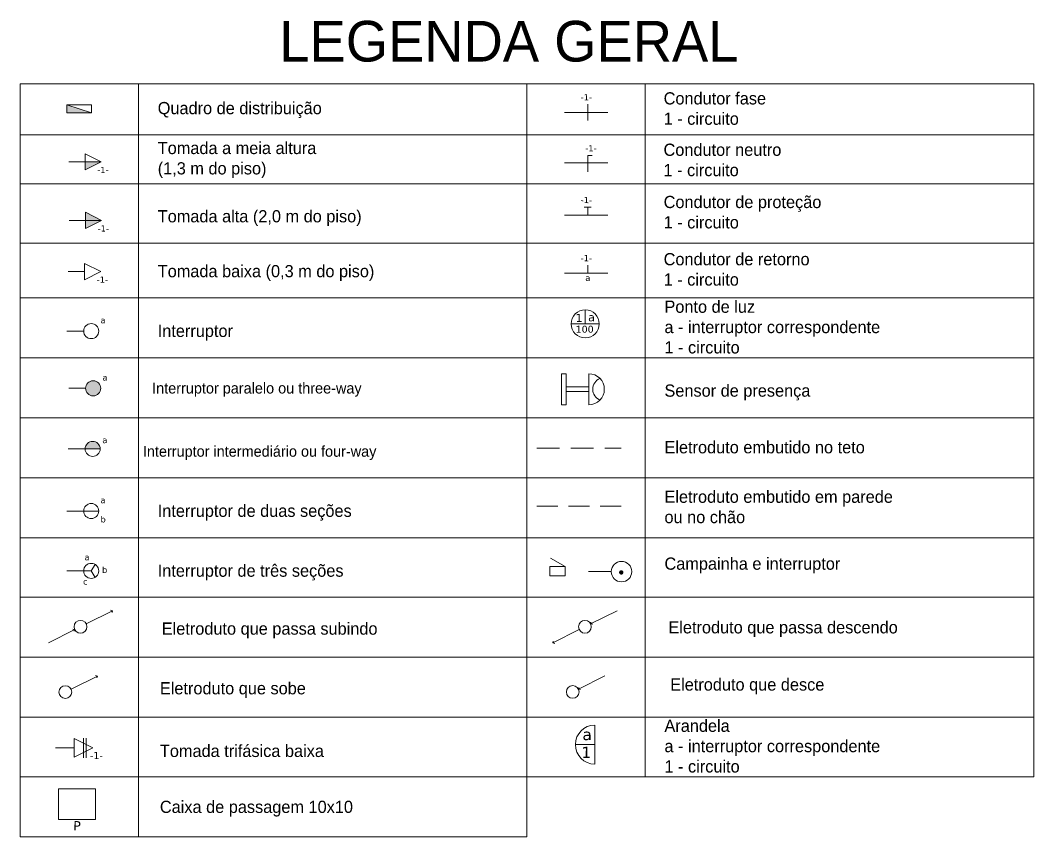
# Model space of a CAD drawing. Header units: millimetres. Extents: x 178 to 457, y 838 to 920.
# Drawn here: x 307.86 to 324.9, y 848.17 to 861.89 of the extents above; entities that cross this region are included whole.
import ezdxf

# ---------------------------------------------------------------- set-up
doc = ezdxf.new("R2010")
doc.units = ezdxf.units.MM
doc.linetypes.add('HIDDEN2', pattern=[4.7625, 3.175, -1.5875])
doc.linetypes.add('TRACEJADA', pattern=[19.05, 12.7, -6.35])
for name, color, linetype, lineweight in [('ELE - Iluminação', 1, 'Continuous', 5), ('ELE - Legenda', 1, 'Continuous', 5), ('ELE - Tomadas', 1, 'Continuous', 5)]:
    doc.layers.add(name, color=color, linetype=linetype, lineweight=lineweight)
doc.styles.add('Potencia', font='verdana.ttf', dxfattribs={"height": 0.075})

# ---------------------------------------------------------------- blocks, each defined once
blk = doc.blocks.new('Inter_1secao')
at = {"layer": 'ELE - Tomadas', "color": 0}
blk.add_line((0, 0), (0.2, 0), dxfattribs=at)
blk.add_circle((0.3, 0), 0.0926, dxfattribs=at)
blk = doc.blocks.new('Tomada_30')
at = {"layer": 'ELE - Tomadas', "color": 0}
for p, q in [((0, 0), (0.2, 0)), ((0.2, 0), (0.2, 0.1)), ((0.2, 0.1), (0.4, 0)), ((0.2, 0), (0.2, -0.1)), ((0.2, -0.1), (0.4, 0))]:
    blk.add_line(p, q, dxfattribs=at)
blk = doc.blocks.new('Tomada_130')
at = {"layer": 'ELE - Tomadas'}
blk.add_hatch(color=0, dxfattribs=at).paths.add_polyline_path([(0.2, 0.1), (0.2, 0), (0.4, 0)])
at = {"layer": 'ELE - Tomadas', "color": 0}
for p, q in [((0, 0), (0.4, 0)), ((0.2, 0), (0.2, -0.1)), ((0.2, -0.1), (0.4, 0))]:
    blk.add_line(p, q, dxfattribs=at)
at = {"layer": 'ELE - Tomadas'}
for p, q in [((0.2, 0), (0.2, 0.1)), ((0.2, 0.1), (0.4, 0))]:
    blk.add_line(p, q, dxfattribs=at)
blk = doc.blocks.new('Tomada_200')
at = {"layer": 'ELE - Tomadas'}
h = blk.add_hatch(color=0, dxfattribs=at)
h.paths.add_polyline_path([(0.4, 0), (0.2, 0.1), (0.2, 0)])
h.paths.add_polyline_path([(0.4, 0), (0.2, 0), (0.2, -0.1)])
at = {"layer": 'ELE - Tomadas', "color": 0}
blk.add_line((0, 0), (0.4, 0), dxfattribs=at)
at = {"layer": 'ELE - Tomadas'}
for p, q in [((0.2, 0), (0.2, 0.1)), ((0.2, 0.1), (0.4, 0)), ((0.2, 0), (0.2, -0.1)), ((0.2, -0.1), (0.4, 0))]:
    blk.add_line(p, q, dxfattribs=at)
blk = doc.blocks.new('Inter_thee-way')
at = {"layer": 'ELE - Tomadas'}
blk.add_hatch(color=0, dxfattribs=at).paths.add_polyline_path([(0.393, 0, 1), (0.207, 0, 1)])
at = {"layer": 'ELE - Tomadas', "color": 0}
blk.add_line((0, 0), (0.2, 0), dxfattribs=at)
at = {"layer": 'ELE - Tomadas'}
blk.add_circle((0.3, 0), 0.0926, dxfattribs=at)

msp = doc.modelspace()

# ---------------------------------------------------------------- hatches: boundary and pattern name
at = {"layer": 'ELE - Legenda', "linetype": 'Continuous'}
msp.add_hatch(color=1, dxfattribs=at).paths.add_polyline_path([(308.6419375, 860.4688886), (308.6419375, 860.3321814), (309.0520592, 860.3321814)])
at = {"layer": 'ELE - Legenda'}
h = msp.add_hatch(color=1, dxfattribs=at)
h.dxf.hatch_style = 1
h.paths.add_polyline_path([(309.2002919, 854.6843028, 1), (308.947092, 854.6843028)])
at = {"layer": 'ELE - Tomadas', "lineweight": 100}
msp.add_hatch(color=1, dxfattribs=at).paths.add_polyline_path([(317.9257125, 852.6079321, 1), (318.0000604, 852.6079321, 1)])

# ---------------------------------------------------------------- linework, layer by layer
at = {"layer": 'ELE - Iluminação'}
for p, q in [((317.3568069, 856.7860755), (317.3568069, 857.0217563)), ((317.1211261, 856.7860755), (317.5924878, 856.7860755)), ((317.5193327, 849.3860495), (317.5193327, 850.0421207)), ((317.5193327, 849.7140851), (317.1912971, 849.7140851))]:
    msp.add_line(p, q, dxfattribs=at)
at = {"layer": 'ELE - Iluminação', "color": 1}
msp.add_circle((317.3568069, 856.7860755), 0.2356809, dxfattribs=at)
msp.add_arc((317.5193327, 849.7140851), 0.3280356, 90, 270, dxfattribs=at)
at = {"layer": 'ELE - Legenda', "color": 1}
for p, q in [((307.856122, 860.8217252), (316.3776992, 860.8217252)), ((307.856122, 851.1839221), (307.856122, 860.8217252)), ((309.8418706, 860.8217252), (309.8418706, 851.1839221)), ((316.3776992, 860.8217252), (316.3776992, 852.1901109)), ((316.3776992, 851.1839221), (316.3776992, 860.8217252)), ((316.3776992, 860.8217252), (324.8992764, 860.8217252)), ((318.3634478, 860.8217252), (318.3634478, 851.1839221)), ((324.8992764, 851.1839221), (324.8992764, 860.8217252)), ((317.3655467, 860.340307), (317.0059424, 860.340307)), ((317.3655467, 860.340307), (317.7362657, 860.340307)), ((317.3990166, 860.4770096), (317.3990166, 860.2036388)), ((307.856122, 859.9619164), (316.3776992, 859.9619164)), ((316.3776992, 859.9619164), (324.8992764, 859.9619164)), ((317.3655467, 859.4904918), (317.0059424, 859.4904918)), ((317.3655467, 859.4904918), (317.7362657, 859.4904918)), ((317.3989896, 859.3402988), (317.3990387, 859.6137133)), ((317.3990387, 859.6137133), (317.4711817, 859.6137003)), ((307.856122, 859.1393133), (316.3776992, 859.1393133)), ((316.3776992, 859.1393133), (324.8992764, 859.1393133)), ((317.3388951, 858.7501903), (317.4591335, 858.7501687)), ((317.3990142, 858.7493805), (317.3990142, 858.6126779)), ((317.3655442, 858.6126779), (317.00594, 858.6126779)), ((317.3655442, 858.6126779), (317.7362633, 858.6126779)), ((307.856122, 858.1438892), (316.3776992, 858.1438892)), ((316.3776992, 858.1438892), (324.8992764, 858.1438892)), ((317.3655442, 857.6371711), (317.00594, 857.6371711)), ((317.3655442, 857.6371711), (317.7362633, 857.6371711)), ((317.3990142, 857.7738737), (317.3990142, 857.6371711)), ((307.856122, 857.2215156), (316.3776992, 857.2215156)), ((316.3776992, 857.2215156), (324.8992764, 857.2215156)), ((307.856122, 856.2174127), (316.3776992, 856.2174127)), ((316.3776992, 856.2174127), (324.8992764, 856.2174127)), ((307.856122, 855.2088984), (316.3776992, 855.2088984)), ((316.3776992, 855.2088984), (324.8992764, 855.2088984)), ((308.947092, 854.6843028), (309.2002919, 854.6843028)), ((307.856122, 854.1972649), (316.3776992, 854.1972649)), ((316.3776992, 854.1972649), (324.8992764, 854.1972649)), ((316.5429393, 853.7208206), (316.8971123, 853.7208206)), ((317.0741988, 853.7208206), (317.4283717, 853.7208206)), ((317.6054582, 853.7208206), (317.9596311, 853.7208206)), ((308.9229557, 853.6397728), (309.1761556, 853.6397728)), ((307.856122, 853.1910762), (316.3776992, 853.1910762)), ((316.3776992, 853.1910762), (324.8992764, 853.1910762)), ((309.0495557, 852.633584), (309.1128557, 852.7432228)), ((308.9229557, 852.633584), (309.0495557, 852.633584)), ((309.0495557, 852.633584), (309.1128557, 852.5239452)), ((307.856122, 852.1901109), (316.3776992, 852.1901109)), ((307.856122, 852.1901109), (316.3776992, 852.1901109)), ((316.3776992, 852.1901109), (324.8992764, 852.1901109)), ((316.3776992, 852.1901109), (324.8992764, 852.1901109)), ((307.856122, 851.1839221), (316.3776992, 851.1839221)), ((307.856122, 850.1777334), (307.856122, 851.1839221)), ((307.856122, 851.1839221), (316.3776992, 851.1839221)), ((309.8418706, 851.1839221), (309.8418706, 850.1777334)), ((316.3776992, 851.1839221), (324.8992764, 851.1839221)), ((316.3776992, 850.1777334), (316.3776992, 851.1839221)), ((316.3776992, 851.1839221), (324.8992764, 851.1839221)), ((318.3634478, 851.1839221), (318.3634478, 850.1777334)), ((324.8992764, 850.1777334), (324.8992764, 851.2077817)), ((307.856122, 849.1715447), (307.856122, 850.1777334)), ((307.856122, 850.1777334), (316.3776992, 850.1777334)), ((307.856122, 850.1777334), (316.3776992, 850.1777334)), ((309.8418706, 850.1777334), (309.8418706, 849.1715447)), ((316.3776992, 849.1715447), (316.3776992, 850.1777334)), ((316.3776992, 850.1777334), (324.8992764, 850.1777334)), ((316.3776992, 850.1777334), (324.8992764, 850.1777334)), ((318.3634478, 850.1777334), (318.3634478, 849.1715447)), ((324.8992764, 849.1715447), (324.8992764, 850.201593)), ((307.856122, 849.1715447), (316.3776992, 849.1715447)), ((307.856122, 848.165356), (307.856122, 849.1715447)), ((307.856122, 849.1715447), (316.3776992, 849.1715447)), ((309.8418706, 849.1715447), (309.8418706, 848.165356)), ((316.3776992, 849.1715447), (324.8992764, 849.1715447)), ((316.3776992, 848.165356), (316.3776992, 849.1715447)), ((316.3776992, 849.1715447), (324.8992764, 849.1715447)), ((307.856122, 848.165356), (316.3776992, 848.165356)), ((307.856122, 848.165356), (316.3776992, 848.165356))]:
    msp.add_line(p, q, dxfattribs=at)
at = {"layer": 'ELE - Legenda', "color": 1, "linetype": 'Continuous'}
for p, q in [((308.6419375, 860.4688886), (309.0520592, 860.3321814)), ((307.856122, 855.2088984), (307.856122, 854.1972649)), ((307.856122, 854.1972649), (324.8992764, 854.1972649))]:
    msp.add_line(p, q, dxfattribs=at)
at = {"layer": 'ELE - Legenda', "color": 1, "linetype": 'TRACEJADA', "ltscale": 0.03}
msp.add_line((316.5429393, 854.6948324), (317.9596311, 854.6948324), dxfattribs=at)
at = {"layer": 'ELE - Legenda'}
for p, q in [((308.965176, 851.7422905), (309.4089508, 851.9645472)), ((309.4089508, 851.9645472), (309.3735668, 851.9732542)), ((309.4001846, 851.9365902), (309.4089508, 851.9645472)), ((317.4481699, 851.7422905), (317.8919447, 851.9645472)), ((308.7728544, 851.6459697), (308.7374704, 851.6546767)), ((317.4539078, 851.7710224), (317.4481699, 851.7422905)), ((317.4481699, 851.7422905), (317.4842801, 851.7374028)), ((308.3290796, 851.4237131), (308.7728544, 851.6459697)), ((308.7640882, 851.6180127), (308.7728544, 851.6459697)), ((316.8120735, 851.4237131), (317.2558483, 851.6459697)), ((316.8203787, 851.4518105), (316.8120735, 851.4237131)), ((316.8120735, 851.4237131), (316.847596, 851.4155894)), ((308.711116, 850.6445374), (309.1548908, 850.866794)), ((309.1548908, 850.866794), (309.1195068, 850.875501)), ((309.1461246, 850.838837), (309.1548908, 850.866794)), ((317.2432556, 850.6474595), (317.6870303, 850.8697161)), ((317.2489935, 850.6761913), (317.2432556, 850.6474595)), ((317.2432556, 850.6474595), (317.2793658, 850.6425717))]:
    msp.add_line(p, q, dxfattribs=at)
at = {"layer": 'ELE - Legenda', "color": 1, "linetype": 'Continuous'}
msp.add_lwpolyline([(309.0520592, 860.4688886), (309.0520592, 860.3321814), (308.6419375, 860.3321814), (308.6419375, 860.4688886)], close=True, dxfattribs=at)
at = {"layer": 'ELE - Legenda'}
msp.add_lwpolyline([(308.4987498, 848.4565848), (309.119247, 848.4565848), (309.119247, 848.9730657), (308.4987498, 848.9730657)], close=True, dxfattribs=at)
for centre in [(308.8690152, 851.6941301), (317.3520091, 851.6941301), (308.6149553, 850.596377), (317.1470948, 850.5992991)]:
    msp.add_circle(centre, 0.1075468, dxfattribs=at)
at = {"layer": 'ELE - Tomadas'}
for p, q in [((317.0352588, 855.9468684), (316.9571891, 855.9468684)), ((316.9571891, 855.9468684), (316.9571891, 855.4263248)), ((317.0352588, 855.4263248), (317.0352588, 855.9468684)), ((317.4178003, 855.9468684), (317.4178003, 855.4263248)), ((317.0352588, 855.7256315), (317.4178003, 855.7256315)), ((317.0352588, 855.6475618), (317.4178003, 855.6475618)), ((317.0352588, 855.4263248), (316.9571891, 855.4263248)), ((308.9180579, 849.8239188), (308.9180579, 849.4936055)), ((308.9615202, 849.8239188), (308.9615202, 849.4936055))]:
    msp.add_line(p, q, dxfattribs=at)
at = {"layer": 'ELE - Tomadas', "color": 1}
msp.add_line((317.019619, 852.7053808), (316.7721937, 852.8480053), dxfattribs=at)
msp.add_lwpolyline([(316.7626772, 852.7053808), (317.019619, 852.7053808), (317.019619, 852.5532479), (316.7626772, 852.5532479)], close=True, dxfattribs=at)
at = {"layer": 'ELE - Tomadas'}
for centre, radius, start, end in [((317.4178003, 855.6865966), 0.2602718, 270, 90), ((317.6780721, 855.6865966), 0.1951742, 112.0207954, 247.9792046)]:
    msp.add_arc(centre, radius, start, end, dxfattribs=at)

# ---------------------------------------------------------------- block references
at = {"layer": 'ELE - Legenda', "color": 1, "xscale": -1.367072342538209, "yscale": 1.367072342538209, "zscale": 1.367072342538209, "rotation": 180}
msp.add_blockref('Tomada_130', (308.6719872, 859.5091976), dxfattribs=at)
at = {"layer": 'ELE - Legenda', "color": 1, "xscale": 1.367072342538209, "yscale": 1.367072342538209, "zscale": 1.367072342538209}
for name, p in [('Tomada_200', (308.6774461, 858.5257522)), ('Tomada_30', (308.6625647, 857.6646951))]:
    msp.add_blockref(name, p, dxfattribs=at)
at = {"layer": 'ELE - Legenda', "color": 1, "linetype": 'HIDDEN2', "ltscale": 1.4, "xscale": 1.367072342538209, "yscale": 1.367072342538209, "zscale": 1.367072342538209}
for p in [(308.639434, 856.6640235), (308.6635702, 854.6843028), (308.639434, 853.6397728), (308.639434, 852.633584)]:
    msp.add_blockref('Inter_1secao', p, dxfattribs=at)
at = {"layer": 'ELE - Legenda', "color": 1, "ltscale": 1.4, "xscale": 1.367072342538209, "yscale": 1.367072342538209, "zscale": 1.367072342538209}
msp.add_blockref('Inter_thee-way', (308.6716793, 855.702601), dxfattribs=at)
at = {"layer": 'ELE - Tomadas', "color": 1, "linetype": 'HIDDEN2', "ltscale": 1.4, "xscale": 1.858699732205017, "yscale": 1.858699732205017, "zscale": 1.858699732205017}
msp.add_blockref('Inter_1secao', (317.4097434, 852.6212465), dxfattribs=at)
at = {"layer": 'ELE - Tomadas', "color": 1, "xscale": 1.564641663787529, "yscale": 1.564641663787529, "zscale": 1.564641663787529}
msp.add_blockref('Tomada_30', (308.4486654, 849.6587622), dxfattribs=at)

# ---------------------------------------------------------------- texts
at = {"layer": 'ELE - Iluminação', "color": 1, "style": 'Potencia'}
for height, p in [(0.1364218, (317.1933263, 856.8172895)), (0.1898805, (317.29179, 849.4878795))]:
    msp.add_text('1', height=height, rotation=359.52795771, dxfattribs=at).set_placement(p)
for s, height, p in [('a', 0.1364218, (317.4057745, 856.8289686)), ('100', 0.11619505, (317.1951167, 856.6377888)), ('a', 0.1898805, (317.3098431, 849.7891046))]:
    msp.add_text(s, height=height, dxfattribs=at).set_placement(p)
at = {"layer": 'ELE - Legenda', "color": 1, "style": 'Potencia'}
for rotation, p in [(359.52795771, (317.2811893, 860.5433241)), (359.98970466, (317.3576974, 859.6844232)), (359.52795771, (309.1502381, 859.3226059)), (359.52795771, (317.2811868, 858.815695)), (359.52795771, (309.1556969, 858.3391605)), (359.52795771, (317.2811868, 857.8401883)), (359.52795771, (309.1408155, 857.4781034))]:
    msp.add_text('-1-', height=0.10253043, rotation=rotation, dxfattribs=at).set_placement(p)
for s, p in [('a', (317.3574178, 857.5065692)), ('a', (309.2044519, 856.7948702)), ('a', (309.2366972, 855.8334477)), ('a', (309.235923, 854.7810425)), ('a', (309.2044519, 853.7706195)), ('b', (309.2044519, 853.4484019)), ('a', (308.9355501, 852.8114137)), ('b', (309.2304486, 852.5990024)), ('c', (308.9121809, 852.4021153))]:
    msp.add_text(s, height=0.1025304, dxfattribs=at).set_placement(p)
at = {"layer": 'ELE - Legenda', "style": 'Potencia'}
msp.add_text('P', height=0.1550991, rotation=359.9580266, dxfattribs=at).set_placement((308.7471561, 848.2723621))
at = {"layer": 'ELE - Legenda', "color": 1, "attachment_point": 1}
for s, insert, char_height, width in [('LEGENDA GERAL', (312.2126847, 861.8787038), 0.683536171, 70.498444272), ('\\pt2.5;Condutor fase\\P1 - circuito', (318.6755944, 860.6789014), 0.205060851, 72.226988764), ('\\pt2.5;Quadro de distribuição', (310.167719, 860.5153913), 0.205060851, 72.226988764), ('\\pt2.5;Tomada a meia altura \\P(1,3 m do piso)', (310.167719, 859.8447045), 0.205060851, 72.226988764), ('\\pt2.5;Condutor neutro\\P1 - circuito', (318.6736225, 859.8153527), 0.205060851, 72.226988764), ('\\pt2.5;Condutor de proteção\\P1 - circuito', (318.675592, 858.9371359), 0.205060851, 72.226988764), ('\\pt2.5;Tomada alta (2,0 m do piso)', (310.167719, 858.6973642), 0.205060851, 72.226988764), ('\\pt2.5;Condutor de retorno\\P1 - circuito', (318.675592, 857.9757655), 0.205060851, 72.226988764), ('\\pt2.5;Tomada baixa (0,3 m do piso)', (310.167719, 857.7749906), 0.205060851, 72.226988764), ('\\pxt16.667;Ponto de luz\\Pa - interruptor correspondente\\P1 - circuito', (318.6892962, 857.1770215), 0.205060851, 72.226988764), ('\\pt2.5;Interruptor', (310.167719, 856.7708876), 0.205060851, 72.226988764), ('\\pxt16.667;Interruptor paralelo ou three-way', (310.0736851, 855.7966575), 0.181582714, 63.957467045), ('\\pxt68.17613;Sensor de presença', (318.6892962, 855.7667847), 0.205060851, 72.226988764), ('\\pxt16.667;Interruptor intermediário ou four-way', (309.9178369, 854.7342039), 0.181582714, 63.957467045), ('\\pxt68.17613;Eletroduto embutido no teto', (318.6895201, 854.8147259), 0.205060851, 72.226988764), ('\\pxt68.17613;Eletroduto embutido em parede\\Pou no chão', (318.6895201, 853.982774), 0.205060851, 72.226988764), ('\\pxt16.667;Interruptor de duas seções', (310.167719, 853.7466369), 0.205060851, 72.226988764), ('\\pxt68.17613;Campainha e interruptor', (318.6892962, 852.8583174), 0.205060851, 72.226988764), ('\\pxt16.667;Interruptor de três seções', (310.167719, 852.7404482), 0.205060851, 72.226988764), ('Eletroduto que passa subindo', (310.2351912, 851.7664138), 0.205060851, 72.226988764), ('Eletroduto que passa descendo', (318.7556782, 851.788227), 0.205060851, 72.226988764), ('Eletroduto que desce', (318.7867112, 850.8266777), 0.205060851, 72.226988764), ('Eletroduto que sobe', (310.2040978, 850.7635194), 0.205060851, 72.226988764), ('\\pxt16.667;Arandela\\Pa - interruptor correspondente\\P1 - circuito', (318.6892962, 850.1332394), 0.205060851, 72.226988764), ('Tomada trifásica baixa', (310.2040978, 849.7104187), 0.205060851, 72.226988764), ('Caixa de passagem 10x10', (310.2040978, 848.7701077), 0.205060851, 72.226988764)]:
    msp.add_mtext(s, dxfattribs=dict(at, insert=insert, char_height=char_height, width=width))
at = {"layer": 'ELE - Tomadas', "color": 1, "style": 'Potencia'}
msp.add_text('-1-', height=0.11734812, rotation=359.9580266, dxfattribs=at).set_placement((309.0278045, 849.4719312))

doc.saveas('drawing.dxf')
